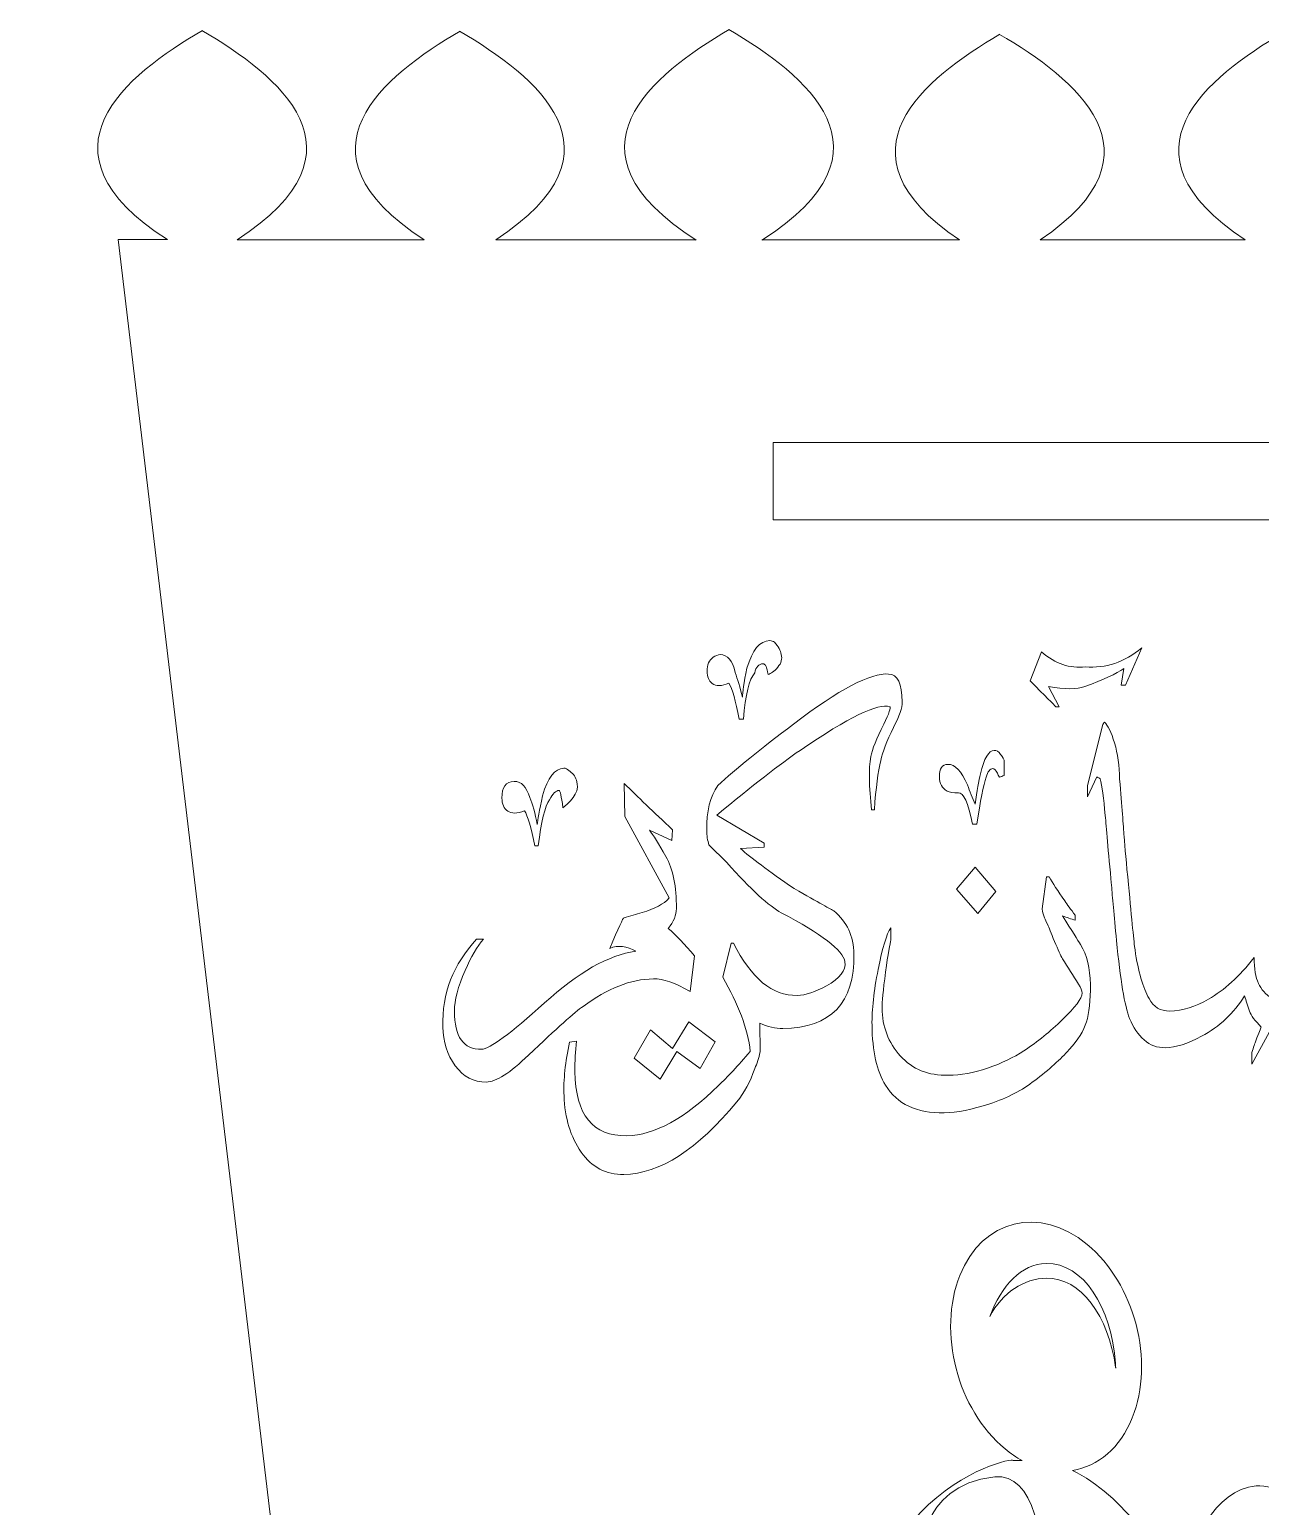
# Model space of a CAD drawing. Header units: millimetres. Extents: x -604 to -211, y 144 to 400.
# Drawn here: x -602.2 to -559.4, y 348.8 to 400.2 of the extents above; entities that cross this region are included whole.
import ezdxf

# ---------------------------------------------------------------- set-up
doc = ezdxf.new("R2010")
doc.units = ezdxf.units.MM
doc.header["$MEASUREMENT"] = 0
doc.layers.add('Layer 1', color=7, linetype='Continuous')

msp = doc.modelspace()

# ---------------------------------------------------------------- linework, layer by layer
at = {"layer": 'Layer 1', "color": 242, "lineweight": 20}
msp.add_lwpolyline([(-576.3369, 383.1125), (-558.8041, 383.1125), (-558.8041, 385.8125), (-576.3369, 385.8125), (-576.3369, 383.1125)], close=True, dxfattribs=at)
at = {"layer": 'Layer 1', "color": 242, "lineweight": 9}
for points in [[(-596.2093, 400.1574), (-598.8684, 398.5954), (-602.2249, 395.9595), (-597.428, 392.8718)], [(-596.223, 400.154), (-593.5647, 398.5925), (-590.2097, 395.9579), (-594.9997, 392.8714)], [(-587.2389, 400.1335), (-589.8916, 398.5753), (-593.2384, 395.9483), (-588.4921, 392.8702)], [(-587.2526, 400.1301), (-584.6006, 398.5723), (-581.2553, 395.9466), (-585.995, 392.8697)], [(-577.869, 400.1888), (-580.5409, 398.6193), (-583.917, 395.9656), (-579.0183, 392.8588)], [(-577.8828, 400.1854), (-575.2117, 398.6164), (-571.8371, 395.964), (-576.7288, 392.8584)], [(-568.4444, 400.0251), (-571.067, 398.4846), (-574.368, 395.8995), (-569.8566, 392.8667)], [(-568.4582, 400.0217), (-565.8364, 398.4817), (-562.5369, 395.8977), (-567.0417, 392.8661)], [(-558.5815, 400.0805), (-561.2205, 398.5303), (-564.5464, 395.9225), (-559.9077, 392.8649)]]:
    msp.add_open_spline(points, degree=3, dxfattribs=at)
at = {"layer": 'Layer 1', "color": 242, "lineweight": 20}
msp.add_open_spline([(-549.123, 282.3072), (-549.123, 282.3072), (-585.9542, 282.271), (-585.9542, 282.271), (-585.9542, 282.271), (-585.9542, 282.271), (-599.1367, 392.8721), (-599.1367, 392.8721), (-599.1367, 392.8721), (-599.1367, 392.8721), (-597.428, 392.8718), (-597.428, 392.8718)], degree=3, knots=[0, 0, 0, 0, 0.25, 0.25, 0.25, 0.25, 0.5, 0.5, 0.5, 0.5, 1, 1, 1, 1], dxfattribs=at)
for points in [[(-594.9997, 392.8714), (-594.9997, 392.8714), (-588.4921, 392.8702), (-588.4921, 392.8702)], [(-585.995, 392.8697), (-585.995, 392.8697), (-579.0334, 392.8683), (-579.0334, 392.8683)], [(-576.7138, 392.8679), (-576.7138, 392.8679), (-569.8566, 392.8667), (-569.8566, 392.8667)], [(-567.0417, 392.8661), (-567.0417, 392.8661), (-559.9077, 392.8649), (-559.9077, 392.8649)]]:
    msp.add_open_spline(points, degree=3, dxfattribs=at)
at = {"layer": 'Layer 1', "color": 242, "lineweight": 9}
for points, knots in [([(-576.0641, 378.429), (-576.0133, 378.2771), (-576.052, 378.1285), (-576.1799, 377.9832), (-576.1799, 377.9832), (-576.3078, 377.8377), (-576.4204, 377.7547), (-576.5175, 377.7339), (-576.5175, 377.7339), (-576.5534, 377.9814), (-576.612, 378.1044), (-576.6932, 378.103), (-576.6932, 378.103), (-576.8393, 378.1005), (-576.9353, 377.9937), (-576.9811, 377.783), (-576.9811, 377.783), (-577.1731, 377.5697), (-577.3038, 377.033), (-577.3733, 376.1729), (-577.3733, 376.1729), (-577.3733, 376.1729), (-577.5194, 376.1703), (-577.5194, 376.1703), (-577.5194, 376.1703), (-577.6421, 376.8171), (-577.7614, 377.2349), (-577.8777, 377.4238), (-577.8777, 377.4238), (-578.1362, 377.3239), (-578.331, 377.3205), (-578.4623, 377.4135), (-578.4623, 377.4135), (-578.5773, 377.5071), (-578.6361, 377.6492), (-578.6386, 377.8401), (-578.6386, 377.8401), (-578.6419, 378.069), (-578.571, 378.2325), (-578.4261, 378.3305), (-578.4261, 378.3305), (-578.3457, 378.3892), (-578.265, 378.4192), (-578.1837, 378.4206), (-578.1837, 378.4206), (-577.9238, 378.4252), (-577.7506, 378.2182), (-577.6636, 377.7998), (-577.6636, 377.7998), (-577.5793, 377.5722), (-577.4941, 377.2874), (-577.4081, 376.9453), (-577.4081, 376.9453), (-577.4103, 377.0979), (-577.3581, 377.4329), (-577.2515, 377.9501), (-577.2515, 377.9501), (-577.0652, 378.5833), (-576.8016, 378.9027), (-576.4605, 378.9088), (-576.4605, 378.9088), (-576.3955, 378.9099), (-576.3384, 378.8917), (-576.2893, 378.8545), (-576.2893, 378.8545), (-576.1573, 378.7041), (-576.0823, 378.5622), (-576.0641, 378.429)], [0, 0, 0, 0, 0.0555556, 0.0555556, 0.0555556, 0.0555556, 0.1111111, 0.1111111, 0.1111111, 0.1111111, 0.1666667, 0.1666667, 0.1666667, 0.1666667, 0.2222222, 0.2222222, 0.2222222, 0.2222222, 0.2777778, 0.2777778, 0.2777778, 0.2777778, 0.3333333, 0.3333333, 0.3333333, 0.3333333, 0.3888889, 0.3888889, 0.3888889, 0.3888889, 0.4444444, 0.4444444, 0.4444444, 0.4444444, 0.5, 0.5, 0.5, 0.5, 0.5555556, 0.5555556, 0.5555556, 0.5555556, 0.6111111, 0.6111111, 0.6111111, 0.6111111, 0.6666667, 0.6666667, 0.6666667, 0.6666667, 0.7222222, 0.7222222, 0.7222222, 0.7222222, 0.7777778, 0.7777778, 0.7777778, 0.7777778, 0.8333333, 0.8333333, 0.8333333, 0.8333333, 0.8888889, 0.8888889, 0.8888889, 0.8888889, 1, 1, 1, 1]), ([(-563.5106, 378.6613), (-563.5106, 378.6613), (-564.0776, 377.363), (-564.0776, 377.363), (-564.0776, 377.363), (-564.0776, 377.363), (-564.2237, 377.3604), (-564.2237, 377.3604), (-564.2237, 377.3604), (-564.2237, 377.3604), (-564.1342, 377.9346), (-564.1342, 377.9346), (-564.1342, 377.9346), (-564.3916, 377.7583), (-564.8435, 377.5501), (-565.49, 377.3098), (-565.49, 377.3098), (-565.7647, 377.2096), (-566.1871, 377.2117), (-566.7569, 377.3163), (-566.7569, 377.3163), (-566.7569, 377.3163), (-566.3819, 376.607), (-566.3819, 376.607), (-566.3819, 376.607), (-566.3819, 376.607), (-566.5036, 376.605), (-566.5036, 376.605), (-566.5036, 376.605), (-566.5696, 376.6801), (-566.866, 376.9803), (-567.393, 377.5056), (-567.393, 377.5056), (-567.393, 377.5056), (-566.9927, 378.5146), (-566.9927, 378.5146), (-566.9927, 378.5146), (-566.516, 378.103), (-566.0102, 377.9306), (-565.475, 377.9971), (-565.475, 377.9971), (-564.7595, 377.9332), (-564.1047, 378.1546), (-563.5106, 378.6613)], [0, 0, 0, 0, 0.0833333, 0.0833333, 0.0833333, 0.0833333, 0.1666667, 0.1666667, 0.1666667, 0.1666667, 0.25, 0.25, 0.25, 0.25, 0.3333333, 0.3333333, 0.3333333, 0.3333333, 0.4166667, 0.4166667, 0.4166667, 0.4166667, 0.5, 0.5, 0.5, 0.5, 0.5833333, 0.5833333, 0.5833333, 0.5833333, 0.6666667, 0.6666667, 0.6666667, 0.6666667, 0.75, 0.75, 0.75, 0.75, 0.8333333, 0.8333333, 0.8333333, 0.8333333, 1, 1, 1, 1]), ([(-571.8442, 376.7822), (-571.8413, 376.5722), (-571.9428, 376.2746), (-572.1487, 375.8893), (-572.1487, 375.8893), (-572.3858, 375.4079), (-572.5349, 375.0236), (-572.5958, 374.7362), (-572.5958, 374.7362), (-572.688, 374.3528), (-572.7614, 373.7789), (-572.816, 373.0145), (-572.816, 373.0145), (-572.816, 373.0145), (-572.9134, 373.0128), (-572.9134, 373.0128), (-572.9134, 373.0128), (-573.0057, 373.8319), (-573.0143, 374.4521), (-572.9389, 374.8733), (-572.9389, 374.8733), (-572.8935, 375.1223), (-572.7443, 375.4971), (-572.4912, 375.9978), (-572.4912, 375.9978), (-572.3016, 376.3829), (-572.2313, 376.5845), (-572.2802, 376.6027), (-572.2802, 376.6027), (-572.6721, 376.7486), (-573.7129, 376.2437), (-575.4025, 375.088), (-575.4025, 375.088), (-576.0946, 374.6179), (-577.0587, 373.8663), (-578.2953, 372.833), (-578.2953, 372.833), (-578.2953, 372.833), (-576.6496, 371.8597), (-576.6496, 371.8597), (-576.6496, 371.8597), (-576.6496, 371.8597), (-576.6476, 371.7166), (-576.6476, 371.7166), (-576.6476, 371.7166), (-576.6476, 371.7166), (-577.4754, 371.6735), (-577.4754, 371.6735), (-577.4754, 371.6735), (-577.1299, 371.355), (-576.5064, 370.8886), (-575.6046, 370.2745), (-575.6046, 370.2745), (-574.7534, 369.7931), (-574.295, 369.5338), (-574.2295, 369.4968), (-574.2295, 369.4968), (-573.7697, 369.1231), (-573.5354, 368.6213), (-573.5268, 367.9917), (-573.5268, 367.9917), (-573.5034, 366.2933), (-574.3282, 365.4295), (-576.0007, 365.4003), (-576.0007, 365.4003), (-576.2606, 365.3958), (-576.5294, 365.4578), (-576.8073, 365.5866), (-576.8073, 365.5866), (-576.8073, 365.5866), (-576.7935, 364.5848), (-576.7935, 364.5848), (-576.7935, 364.5848), (-576.8393, 364.374), (-576.9017, 364.182), (-576.9805, 364.0089), (-576.9805, 364.0089), (-577.1367, 363.548), (-577.3425, 363.1628), (-577.5982, 362.8529), (-577.5982, 362.8529), (-578.9722, 361.1874), (-580.2845, 360.3436), (-581.5349, 360.3219), (-581.5349, 360.3219), (-582.1519, 360.3111), (-582.6468, 360.5698), (-583.0194, 361.0977), (-583.0194, 361.0977), (-583.3921, 361.6257), (-583.592, 362.2807), (-583.6189, 363.0629), (-583.6189, 363.0629), (-583.6428, 363.6159), (-583.5782, 364.2374), (-583.4252, 364.9272), (-583.4252, 364.9272), (-583.4252, 364.9272), (-583.182, 364.9601), (-583.182, 364.9601), (-583.182, 364.9601), (-583.226, 364.6158), (-583.2455, 364.2623), (-583.2405, 363.8997), (-583.2405, 363.8997), (-583.22, 362.3922), (-582.6169, 361.6487), (-581.4315, 361.6693), (-581.4315, 361.6693), (-580.4734, 361.686), (-579.4094, 362.2677), (-578.2394, 363.4143), (-578.2394, 363.4143), (-577.9347, 363.7059), (-577.5666, 364.1037), (-577.135, 364.6075), (-577.135, 364.6075), (-577.2268, 365.3884), (-577.5473, 366.2514), (-578.0963, 367.1961), (-578.0963, 367.1961), (-578.0963, 367.1961), (-577.7957, 368.3752), (-577.7957, 368.3752), (-577.7957, 368.3752), (-577.7957, 368.3752), (-577.7226, 368.3765), (-577.7226, 368.3765), (-577.7226, 368.3765), (-577.1047, 367.1467), (-576.3656, 366.5391), (-575.5048, 366.5542), (-575.5048, 366.5542), (-575.2126, 366.5593), (-574.873, 366.6702), (-574.486, 366.8868), (-574.486, 366.8868), (-574.0186, 367.1431), (-573.8032, 367.4237), (-573.8398, 367.7285), (-573.8398, 367.7285), (-573.9104, 368.128), (-574.6491, 368.6974), (-576.0559, 369.4363), (-576.0559, 369.4363), (-576.4813, 369.658), (-577.1147, 370.2386), (-577.9558, 371.1783), (-577.9558, 371.1783), (-577.9558, 371.1783), (-578.5734, 371.7975), (-578.5734, 371.7975), (-578.5734, 371.7975), (-578.6242, 371.9492), (-578.6509, 372.1206), (-578.6536, 372.3114), (-578.6536, 372.3114), (-578.6624, 372.9603), (-578.5315, 373.4778), (-578.2608, 373.8643), (-578.2608, 373.8643), (-577.6513, 374.4285), (-576.7757, 375.1405), (-575.6344, 376.0003), (-575.6344, 376.0003), (-574.0428, 377.2113), (-572.9382, 377.7938), (-572.3204, 377.7472), (-572.3204, 377.7472), (-572.0115, 377.7335), (-571.8528, 377.4119), (-571.8442, 376.7822)], [0, 0, 0, 0, 0.0227273, 0.0227273, 0.0227273, 0.0227273, 0.0454545, 0.0454545, 0.0454545, 0.0454545, 0.0681818, 0.0681818, 0.0681818, 0.0681818, 0.0909091, 0.0909091, 0.0909091, 0.0909091, 0.1136364, 0.1136364, 0.1136364, 0.1136364, 0.1363636, 0.1363636, 0.1363636, 0.1363636, 0.1590909, 0.1590909, 0.1590909, 0.1590909, 0.1818182, 0.1818182, 0.1818182, 0.1818182, 0.2045455, 0.2045455, 0.2045455, 0.2045455, 0.2272727, 0.2272727, 0.2272727, 0.2272727, 0.25, 0.25, 0.25, 0.25, 0.2727273, 0.2727273, 0.2727273, 0.2727273, 0.2954545, 0.2954545, 0.2954545, 0.2954545, 0.3181818, 0.3181818, 0.3181818, 0.3181818, 0.3409091, 0.3409091, 0.3409091, 0.3409091, 0.3636364, 0.3636364, 0.3636364, 0.3636364, 0.3863636, 0.3863636, 0.3863636, 0.3863636, 0.4090909, 0.4090909, 0.4090909, 0.4090909, 0.4318182, 0.4318182, 0.4318182, 0.4318182, 0.4545455, 0.4545455, 0.4545455, 0.4545455, 0.4772727, 0.4772727, 0.4772727, 0.4772727, 0.5, 0.5, 0.5, 0.5, 0.5227273, 0.5227273, 0.5227273, 0.5227273, 0.5454545, 0.5454545, 0.5454545, 0.5454545, 0.5681818, 0.5681818, 0.5681818, 0.5681818, 0.5909091, 0.5909091, 0.5909091, 0.5909091, 0.6136364, 0.6136364, 0.6136364, 0.6136364, 0.6363636, 0.6363636, 0.6363636, 0.6363636, 0.6590909, 0.6590909, 0.6590909, 0.6590909, 0.6818182, 0.6818182, 0.6818182, 0.6818182, 0.7045455, 0.7045455, 0.7045455, 0.7045455, 0.7272727, 0.7272727, 0.7272727, 0.7272727, 0.75, 0.75, 0.75, 0.75, 0.7727273, 0.7727273, 0.7727273, 0.7727273, 0.7954545, 0.7954545, 0.7954545, 0.7954545, 0.8181818, 0.8181818, 0.8181818, 0.8181818, 0.8409091, 0.8409091, 0.8409091, 0.8409091, 0.8636364, 0.8636364, 0.8636364, 0.8636364, 0.8863636, 0.8863636, 0.8863636, 0.8863636, 0.9090909, 0.9090909, 0.9090909, 0.9090909, 0.9318182, 0.9318182, 0.9318182, 0.9318182, 0.9545455, 0.9545455, 0.9545455, 0.9545455, 1, 1, 1, 1]), ([(-557.319, 364.9864), (-557.319, 364.9864), (-558.2059, 364.9857), (-558.2059, 364.9857), (-558.2059, 364.9857), (-558.4622, 364.9813), (-558.6985, 365.0513), (-558.923, 365.1905), (-558.923, 365.1905), (-558.957, 365.2096), (-559.0037, 365.2434), (-559.0592, 365.2919), (-559.0592, 365.2919), (-559.0592, 365.2919), (-559.674, 364.1648), (-559.674, 364.1648), (-559.674, 364.1648), (-559.674, 364.1648), (-559.6796, 364.5698), (-559.6796, 364.5698), (-559.6796, 364.5698), (-559.6149, 364.7537), (-559.5664, 364.8928), (-559.538, 364.9773), (-559.538, 364.9773), (-559.4325, 365.2507), (-559.3716, 365.4049), (-559.347, 365.4449), (-559.347, 365.4449), (-559.5644, 365.6733), (-559.7015, 365.8585), (-559.758, 366.0007), (-559.758, 366.0007), (-559.8196, 366.2022), (-559.8767, 366.3791), (-559.9293, 366.5362), (-559.9293, 366.5362), (-560.3036, 365.9369), (-560.8016, 365.4738), (-561.4232, 365.1321), (-561.4232, 365.1321), (-561.9029, 364.8719), (-562.3257, 364.7409), (-562.687, 364.7346), (-562.687, 364.7346), (-562.9728, 364.7297), (-563.2219, 364.8192), (-563.4262, 365.0033), (-563.4262, 365.0033), (-563.6347, 365.1875), (-563.8021, 365.4413), (-563.9325, 365.7551), (-563.9325, 365.7551), (-564.1024, 366.1868), (-564.2535, 367.093), (-564.3858, 368.4687), (-564.3858, 368.4687), (-564.4736, 369.3612), (-564.5329, 370.0023), (-564.5591, 370.387), (-564.5591, 370.387), (-564.6769, 371.6148), (-564.7468, 372.4236), (-564.7773, 372.8181), (-564.7773, 372.8181), (-564.8361, 373.4246), (-564.8966, 373.8533), (-564.9547, 374.0993), (-564.9547, 374.0993), (-564.9717, 374.1188), (-564.9929, 374.1283), (-565.0139, 374.1279), (-565.0139, 374.1279), (-565.0308, 374.1276), (-565.0519, 374.142), (-565.0692, 374.1714), (-565.0692, 374.1714), (-565.0692, 374.1714), (-565.3915, 373.4693), (-565.3915, 373.4693), (-565.3915, 373.4693), (-565.3915, 373.4693), (-565.3967, 373.8496), (-565.3967, 373.8496), (-565.3967, 373.8496), (-565.3967, 373.8496), (-564.8707, 375.953), (-564.8707, 375.953), (-564.8707, 375.953), (-564.8627, 375.9828), (-564.8547, 376.0075), (-564.8423, 376.0275), (-564.8423, 376.0275), (-564.83, 376.0475), (-564.8176, 376.0625), (-564.8094, 376.0725), (-564.8094, 376.0725), (-564.686, 375.9661), (-564.5692, 375.726), (-564.4548, 375.3478), (-564.4548, 375.3478), (-564.3446, 374.9694), (-564.2841, 374.5456), (-564.2777, 374.0863), (-564.2777, 374.0863), (-564.2015, 373.1295), (-564.1463, 372.4637), (-564.1243, 372.0886), (-564.1243, 372.0886), (-564.0982, 371.7138), (-564.0442, 371.1565), (-563.9711, 370.412), (-563.9711, 370.412), (-563.8528, 369.1448), (-563.7794, 368.3855), (-563.7424, 368.144), (-563.7424, 368.144), (-563.6311, 367.3854), (-563.4679, 366.8201), (-563.2527, 366.4485), (-563.2527, 366.4485), (-563.0972, 366.1499), (-562.8599, 366.0059), (-562.5322, 366.0117), (-562.5322, 366.0117), (-562.0868, 366.0194), (-561.639, 366.1556), (-561.1802, 366.4254), (-561.1802, 366.4254), (-560.6424, 366.7362), (-560.1151, 367.2145), (-559.5987, 367.8706), (-559.5987, 367.8706), (-559.5935, 367.4853), (-559.5431, 367.185), (-559.4478, 366.9743), (-559.4478, 366.9743), (-559.3483, 366.7686), (-559.1986, 366.5884), (-558.9909, 366.4488), (-558.9909, 366.4488), (-558.5097, 367.2277), (-558.0247, 368.0164), (-557.5311, 368.8056), (-557.5311, 368.8056), (-557.014, 369.4122), (-556.5054, 369.7174), (-556.0053, 369.7262)], [0, 0, 0, 0, 0.0263158, 0.0263158, 0.0263158, 0.0263158, 0.0526316, 0.0526316, 0.0526316, 0.0526316, 0.0789474, 0.0789474, 0.0789474, 0.0789474, 0.1052632, 0.1052632, 0.1052632, 0.1052632, 0.1315789, 0.1315789, 0.1315789, 0.1315789, 0.1578947, 0.1578947, 0.1578947, 0.1578947, 0.1842105, 0.1842105, 0.1842105, 0.1842105, 0.2105263, 0.2105263, 0.2105263, 0.2105263, 0.2368421, 0.2368421, 0.2368421, 0.2368421, 0.2631579, 0.2631579, 0.2631579, 0.2631579, 0.2894737, 0.2894737, 0.2894737, 0.2894737, 0.3157895, 0.3157895, 0.3157895, 0.3157895, 0.3421053, 0.3421053, 0.3421053, 0.3421053, 0.3684211, 0.3684211, 0.3684211, 0.3684211, 0.3947368, 0.3947368, 0.3947368, 0.3947368, 0.4210526, 0.4210526, 0.4210526, 0.4210526, 0.4473684, 0.4473684, 0.4473684, 0.4473684, 0.4736842, 0.4736842, 0.4736842, 0.4736842, 0.5, 0.5, 0.5, 0.5, 0.5263158, 0.5263158, 0.5263158, 0.5263158, 0.5526316, 0.5526316, 0.5526316, 0.5526316, 0.5789474, 0.5789474, 0.5789474, 0.5789474, 0.6052632, 0.6052632, 0.6052632, 0.6052632, 0.6315789, 0.6315789, 0.6315789, 0.6315789, 0.6578947, 0.6578947, 0.6578947, 0.6578947, 0.6842105, 0.6842105, 0.6842105, 0.6842105, 0.7105263, 0.7105263, 0.7105263, 0.7105263, 0.7368421, 0.7368421, 0.7368421, 0.7368421, 0.7631579, 0.7631579, 0.7631579, 0.7631579, 0.7894737, 0.7894737, 0.7894737, 0.7894737, 0.8157895, 0.8157895, 0.8157895, 0.8157895, 0.8421053, 0.8421053, 0.8421053, 0.8421053, 0.8684211, 0.8684211, 0.8684211, 0.8684211, 0.8947368, 0.8947368, 0.8947368, 0.8947368, 0.9210526, 0.9210526, 0.9210526, 0.9210526, 0.9473684, 0.9473684, 0.9473684, 0.9473684, 1, 1, 1, 1]), ([(-568.3008, 374.2142), (-568.3552, 374.1935), (-568.4096, 374.1728), (-568.4598, 374.1522), (-568.4598, 374.1522), (-568.4898, 374.201), (-568.5157, 374.25), (-568.5331, 374.2941), (-568.5331, 374.2941), (-568.585, 374.4019), (-568.6404, 374.4553), (-568.695, 374.4542), (-568.695, 374.4542), (-568.7875, 374.4526), (-568.8617, 374.3526), (-568.9263, 374.159), (-568.9263, 374.159), (-569.019, 373.8756), (-569.1293, 373.3304), (-569.2484, 372.5184), (-569.2484, 372.5184), (-569.2484, 372.5184), (-569.3956, 372.5158), (-569.3956, 372.5158), (-569.3956, 372.5158), (-569.5531, 373.2737), (-569.7177, 373.6364), (-569.8897, 373.6086), (-569.8897, 373.6086), (-570.0619, 373.6056), (-570.1967, 373.623), (-570.2855, 373.6708), (-570.2855, 373.6708), (-570.4593, 373.7666), (-570.5498, 373.933), (-570.5531, 374.1749), (-570.5531, 374.1749), (-570.557, 374.4515), (-570.458, 374.5964), (-570.2605, 374.5998), (-570.2605, 374.5998), (-570.0084, 374.6043), (-569.7781, 374.3663), (-569.5741, 373.8858), (-569.5741, 373.8858), (-569.4911, 373.6551), (-569.3996, 373.4295), (-569.3084, 373.2088), (-569.3084, 373.2088), (-569.2475, 373.6742), (-569.1851, 374.0307), (-569.1255, 374.2689), (-569.1255, 374.2689), (-568.9941, 374.8145), (-568.8339, 375.084), (-568.6449, 375.0874), (-568.6449, 375.0874), (-568.5693, 375.0887), (-568.4971, 375.0455), (-568.4203, 374.948), (-568.4203, 374.948), (-568.386, 374.9092), (-568.3432, 374.8457), (-568.2956, 374.7477), (-568.2956, 374.7477), (-568.2956, 374.7477), (-568.3008, 374.2142), (-568.3008, 374.2142)], [0, 0, 0, 0, 0.0555556, 0.0555556, 0.0555556, 0.0555556, 0.1111111, 0.1111111, 0.1111111, 0.1111111, 0.1666667, 0.1666667, 0.1666667, 0.1666667, 0.2222222, 0.2222222, 0.2222222, 0.2222222, 0.2777778, 0.2777778, 0.2777778, 0.2777778, 0.3333333, 0.3333333, 0.3333333, 0.3333333, 0.3888889, 0.3888889, 0.3888889, 0.3888889, 0.4444444, 0.4444444, 0.4444444, 0.4444444, 0.5, 0.5, 0.5, 0.5, 0.5555556, 0.5555556, 0.5555556, 0.5555556, 0.6111111, 0.6111111, 0.6111111, 0.6111111, 0.6666667, 0.6666667, 0.6666667, 0.6666667, 0.7222222, 0.7222222, 0.7222222, 0.7222222, 0.7777778, 0.7777778, 0.7777778, 0.7777778, 0.8333333, 0.8333333, 0.8333333, 0.8333333, 0.8888889, 0.8888889, 0.8888889, 0.8888889, 1, 1, 1, 1]), ([(-583.1836, 374.0452), (-583.0817, 373.7225), (-583.2398, 373.4048), (-583.6579, 373.092), (-583.6579, 373.092), (-583.7121, 373.492), (-583.7554, 373.6917), (-583.7879, 373.6911), (-583.7879, 373.6911), (-583.9016, 373.6891), (-584.0138, 373.5821), (-584.1245, 373.3702), (-584.1245, 373.3702), (-584.2839, 373.1384), (-584.4145, 372.6017), (-584.5167, 371.7601), (-584.5167, 371.7601), (-584.5167, 371.7601), (-584.6385, 371.7579), (-584.6385, 371.7579), (-584.6385, 371.7579), (-584.7611, 372.4048), (-584.8803, 372.8131), (-584.9964, 372.9828), (-584.9964, 372.9828), (-585.2549, 372.8829), (-585.4498, 372.8795), (-585.5809, 372.9726), (-585.5809, 372.9726), (-585.7121, 373.0658), (-585.7793, 373.2173), (-585.7821, 373.4273), (-585.7821, 373.4273), (-585.7873, 373.8089), (-585.6438, 374.0022), (-585.3516, 374.0074), (-585.3516, 374.0074), (-585.108, 374.0117), (-584.9267, 373.8238), (-584.8078, 373.4442), (-584.8078, 373.4442), (-584.7073, 373.2169), (-584.6217, 372.9035), (-584.5512, 372.5038), (-584.5512, 372.5038), (-584.5371, 372.6568), (-584.4768, 372.9918), (-584.3702, 373.5091), (-584.3702, 373.5091), (-584.1838, 374.1423), (-583.9365, 374.4615), (-583.6279, 374.4669), (-583.6279, 374.4669), (-583.5629, 374.4681), (-583.5058, 374.4404), (-583.4562, 374.3841), (-583.4562, 374.3841), (-583.3254, 374.3099), (-583.2345, 374.197), (-583.1836, 374.0452)], [0, 0, 0, 0, 0.0625, 0.0625, 0.0625, 0.0625, 0.125, 0.125, 0.125, 0.125, 0.1875, 0.1875, 0.1875, 0.1875, 0.25, 0.25, 0.25, 0.25, 0.3125, 0.3125, 0.3125, 0.3125, 0.375, 0.375, 0.375, 0.375, 0.4375, 0.4375, 0.4375, 0.4375, 0.5, 0.5, 0.5, 0.5, 0.5625, 0.5625, 0.5625, 0.5625, 0.625, 0.625, 0.625, 0.625, 0.6875, 0.6875, 0.6875, 0.6875, 0.75, 0.75, 0.75, 0.75, 0.8125, 0.8125, 0.8125, 0.8125, 0.875, 0.875, 0.875, 0.875, 1, 1, 1, 1]), ([(-579.0759, 367.93), (-579.0759, 367.93), (-579.2295, 366.6961), (-579.2295, 366.6961), (-579.2295, 366.6961), (-579.7535, 366.9925), (-580.1777, 367.1377), (-580.5025, 367.132), (-580.5025, 367.132), (-581.2981, 367.1181), (-582.1141, 366.7985), (-582.9502, 366.1731), (-582.9502, 366.1731), (-583.2398, 365.9771), (-583.8737, 365.4126), (-584.8518, 364.4793), (-584.8518, 364.4793), (-585.4928, 363.8573), (-585.9839, 363.5433), (-586.325, 363.5375), (-586.325, 363.5375), (-586.7634, 363.5298), (-587.1233, 363.7192), (-587.4048, 364.1055), (-587.4048, 364.1055), (-587.6862, 364.492), (-587.8305, 364.9428), (-587.8374, 365.4579), (-587.8374, 365.4579), (-587.8697, 366.6218), (-587.4776, 367.6402), (-586.6611, 368.5135), (-586.6611, 368.5135), (-586.6611, 368.5135), (-586.4175, 368.5178), (-586.4175, 368.5178), (-586.4175, 368.5178), (-586.6415, 368.2656), (-586.8557, 367.8992), (-587.0603, 367.4185), (-587.0603, 367.4185), (-587.3125, 366.8606), (-587.4361, 366.3908), (-587.4308, 366.0091), (-587.4308, 366.0091), (-587.4348, 365.1119), (-587.1201, 364.6689), (-586.4867, 364.6799), (-586.4867, 364.6799), (-586.2108, 364.6848), (-585.4831, 365.2222), (-584.304, 366.2926), (-584.304, 366.2926), (-583.1248, 367.3631), (-582.065, 367.9637), (-581.1248, 368.0947), (-581.1248, 368.0947), (-581.4359, 368.2801), (-581.7368, 368.313), (-582.0275, 368.1934), (-582.0275, 368.1934), (-581.7287, 368.9049), (-581.5631, 369.2609), (-581.5306, 369.2614), (-581.5306, 369.2614), (-581.3203, 369.3224), (-581.11, 369.3833), (-580.8996, 369.4442), (-580.8996, 369.4442), (-580.4627, 369.5663), (-580.1483, 369.7341), (-579.9563, 369.9474), (-579.9563, 369.9474), (-579.9563, 369.9474), (-581.5058, 372.7835), (-581.5058, 372.7835), (-581.5058, 372.7835), (-581.5058, 372.7835), (-581.5214, 373.9285), (-581.5214, 373.9285), (-581.5214, 373.9285), (-581.0605, 373.4785), (-580.5009, 372.9442), (-579.8427, 372.3258), (-579.8427, 372.3258), (-579.8427, 372.3258), (-579.862, 371.9532), (-579.862, 371.9532), (-579.862, 371.9532), (-579.862, 371.9532), (-580.6465, 372.3117), (-580.6465, 372.3117), (-580.6465, 372.3117), (-580.5143, 372.1423), (-580.3233, 371.8354), (-580.0735, 371.3912), (-580.0735, 371.3912), (-579.8239, 370.947), (-579.7019, 370.3432), (-579.7077, 369.5795), (-579.7077, 369.5795), (-579.7045, 369.3506), (-579.7989, 369.1199), (-579.9906, 368.8874), (-579.9906, 368.8874), (-579.7277, 368.663), (-579.4228, 368.3438), (-579.0759, 367.93)], [0, 0, 0, 0, 0.0357143, 0.0357143, 0.0357143, 0.0357143, 0.0714286, 0.0714286, 0.0714286, 0.0714286, 0.1071429, 0.1071429, 0.1071429, 0.1071429, 0.1428571, 0.1428571, 0.1428571, 0.1428571, 0.1785714, 0.1785714, 0.1785714, 0.1785714, 0.2142857, 0.2142857, 0.2142857, 0.2142857, 0.25, 0.25, 0.25, 0.25, 0.2857143, 0.2857143, 0.2857143, 0.2857143, 0.3214286, 0.3214286, 0.3214286, 0.3214286, 0.3571429, 0.3571429, 0.3571429, 0.3571429, 0.3928571, 0.3928571, 0.3928571, 0.3928571, 0.4285714, 0.4285714, 0.4285714, 0.4285714, 0.4642857, 0.4642857, 0.4642857, 0.4642857, 0.5, 0.5, 0.5, 0.5, 0.5357143, 0.5357143, 0.5357143, 0.5357143, 0.5714286, 0.5714286, 0.5714286, 0.5714286, 0.6071429, 0.6071429, 0.6071429, 0.6071429, 0.6428571, 0.6428571, 0.6428571, 0.6428571, 0.6785714, 0.6785714, 0.6785714, 0.6785714, 0.7142857, 0.7142857, 0.7142857, 0.7142857, 0.75, 0.75, 0.75, 0.75, 0.7857143, 0.7857143, 0.7857143, 0.7857143, 0.8214286, 0.8214286, 0.8214286, 0.8214286, 0.8571429, 0.8571429, 0.8571429, 0.8571429, 0.8928571, 0.8928571, 0.8928571, 0.8928571, 0.9285714, 0.9285714, 0.9285714, 0.9285714, 1, 1, 1, 1]), ([(-568.5848, 370.1737), (-568.5848, 370.1737), (-569.2173, 369.412), (-569.2173, 369.412), (-569.2173, 369.412), (-569.2173, 369.412), (-569.9518, 370.2537), (-569.9518, 370.2537), (-569.9518, 370.2537), (-569.9518, 370.2537), (-569.3107, 371.0155), (-569.3107, 371.0155), (-569.3107, 371.0155), (-569.3107, 371.0155), (-568.5848, 370.1737), (-568.5848, 370.1737)], [0, 0, 0, 0, 0.2, 0.2, 0.2, 0.2, 0.4, 0.4, 0.4, 0.4, 0.6, 0.6, 0.6, 0.6, 1, 1, 1, 1]), ([(-565.298, 366.9405), (-565.2903, 366.3775), (-565.3347, 365.942), (-565.4356, 365.6341), (-565.4356, 365.6341), (-565.5321, 365.3212), (-565.7295, 365.0017), (-566.0317, 364.6704), (-566.0317, 364.6704), (-566.3298, 364.3343), (-566.7326, 363.9766), (-567.2358, 363.5925), (-567.2358, 363.5925), (-567.6641, 363.254), (-568.1858, 362.9881), (-568.8009, 362.7798), (-568.8009, 362.7798), (-569.4116, 362.5765), (-569.9398, 362.4734), (-570.3853, 362.4657), (-570.3853, 362.4657), (-571.3433, 362.4489), (-572.0244, 362.7681), (-572.4284, 363.4278), (-572.4284, 363.4278), (-572.7293, 363.9165), (-572.886, 364.6102), (-572.8984, 365.5187), (-572.8984, 365.5187), (-572.9058, 366.0569), (-572.8349, 366.7052), (-572.6854, 367.4536), (-572.6854, 367.4536), (-572.5359, 368.2022), (-572.3912, 368.6887), (-572.2431, 368.9135), (-572.2431, 368.9135), (-572.2431, 368.9135), (-572.2371, 368.4789), (-572.2371, 368.4789), (-572.2371, 368.4789), (-572.2778, 368.3745), (-572.3397, 368.003), (-572.4278, 367.3643), (-572.4278, 367.3643), (-572.5115, 366.7257), (-572.552, 366.31), (-572.5494, 366.1175), (-572.5494, 366.1175), (-572.5406, 365.4707), (-572.3312, 364.9162), (-571.9129, 364.4493), (-571.9129, 364.4493), (-571.4946, 363.9824), (-570.9409, 363.76), (-570.2392, 363.7721), (-570.2392, 363.7721), (-569.8148, 363.7796), (-569.3578, 363.8616), (-568.8725, 364.0231), (-568.8725, 364.0231), (-568.3873, 364.1898), (-567.9655, 364.3897), (-567.6073, 364.6281), (-567.6073, 364.6281), (-567.1326, 364.9426), (-566.6918, 365.3009), (-566.2771, 365.7034), (-566.2771, 365.7034), (-565.8166, 366.146), (-565.5854, 366.4563), (-565.5878, 366.6292), (-565.5878, 366.6292), (-565.589, 366.718), (-565.6282, 366.8211), (-565.7056, 366.9481), (-565.7056, 366.9481), (-565.8987, 367.241), (-566.0879, 367.5391), (-566.2683, 367.8322), (-566.2683, 367.8322), (-566.3287, 367.94), (-566.4198, 368.1409), (-566.5415, 368.435), (-566.5415, 368.435), (-566.6674, 368.7342), (-566.7457, 368.9254), (-566.7805, 369.0088), (-566.7805, 369.0088), (-566.8367, 369.1263), (-566.8757, 369.2046), (-566.8931, 369.2537), (-566.8931, 369.2537), (-566.9363, 369.3418), (-566.963, 369.4451), (-566.9732, 369.5734), (-566.9732, 369.5734), (-566.9732, 369.5734), (-566.8287, 370.6872), (-566.8287, 370.6872), (-566.8287, 370.6872), (-566.8287, 370.6872), (-566.7278, 370.689), (-566.7278, 370.689), (-566.7278, 370.689), (-566.6113, 370.4687), (-566.431, 370.1904), (-566.1867, 369.8439), (-566.1867, 369.8439), (-566.1051, 369.7219), (-565.9809, 369.5561), (-565.8226, 369.3464), (-565.8226, 369.3464), (-565.8226, 369.3464), (-565.8203, 369.1737), (-565.8203, 369.1737), (-565.8203, 369.1737), (-565.9679, 369.2155), (-566.1157, 369.2672), (-566.2678, 369.3239), (-566.2678, 369.3239), (-565.9371, 368.8062), (-565.7308, 368.4739), (-565.6363, 368.3224), (-565.6363, 368.3224), (-565.417, 367.9606), (-565.3056, 367.4985), (-565.298, 366.9405)], [0, 0, 0, 0, 0.030303, 0.030303, 0.030303, 0.030303, 0.0606061, 0.0606061, 0.0606061, 0.0606061, 0.0909091, 0.0909091, 0.0909091, 0.0909091, 0.1212121, 0.1212121, 0.1212121, 0.1212121, 0.1515152, 0.1515152, 0.1515152, 0.1515152, 0.1818182, 0.1818182, 0.1818182, 0.1818182, 0.2121212, 0.2121212, 0.2121212, 0.2121212, 0.2424242, 0.2424242, 0.2424242, 0.2424242, 0.2727273, 0.2727273, 0.2727273, 0.2727273, 0.3030303, 0.3030303, 0.3030303, 0.3030303, 0.3333333, 0.3333333, 0.3333333, 0.3333333, 0.3636364, 0.3636364, 0.3636364, 0.3636364, 0.3939394, 0.3939394, 0.3939394, 0.3939394, 0.4242424, 0.4242424, 0.4242424, 0.4242424, 0.4545455, 0.4545455, 0.4545455, 0.4545455, 0.4848485, 0.4848485, 0.4848485, 0.4848485, 0.5151515, 0.5151515, 0.5151515, 0.5151515, 0.5454545, 0.5454545, 0.5454545, 0.5454545, 0.5757576, 0.5757576, 0.5757576, 0.5757576, 0.6060606, 0.6060606, 0.6060606, 0.6060606, 0.6363636, 0.6363636, 0.6363636, 0.6363636, 0.6666667, 0.6666667, 0.6666667, 0.6666667, 0.6969697, 0.6969697, 0.6969697, 0.6969697, 0.7272727, 0.7272727, 0.7272727, 0.7272727, 0.7575758, 0.7575758, 0.7575758, 0.7575758, 0.7878788, 0.7878788, 0.7878788, 0.7878788, 0.8181818, 0.8181818, 0.8181818, 0.8181818, 0.8484848, 0.8484848, 0.8484848, 0.8484848, 0.8787879, 0.8787879, 0.8787879, 0.8787879, 0.9090909, 0.9090909, 0.9090909, 0.9090909, 0.9393939, 0.9393939, 0.9393939, 0.9393939, 1, 1, 1, 1]), ([(-578.36, 364.935), (-578.36, 364.935), (-578.8833, 364.0096), (-578.8833, 364.0096), (-578.8833, 364.0096), (-578.8833, 364.0096), (-579.6953, 364.5968), (-579.6953, 364.5968), (-579.6953, 364.5968), (-579.6953, 364.5968), (-580.267, 363.642), (-580.267, 363.642), (-580.267, 363.642), (-580.267, 363.642), (-581.1784, 364.3705), (-581.1784, 364.3705), (-581.1784, 364.3705), (-581.1784, 364.3705), (-580.6071, 365.354), (-580.6071, 365.354), (-580.6071, 365.354), (-580.6071, 365.354), (-579.8432, 364.7086), (-579.8432, 364.7086), (-579.8432, 364.7086), (-579.8432, 364.7086), (-579.271, 365.6349), (-579.271, 365.6349), (-579.271, 365.6349), (-579.271, 365.6349), (-578.36, 364.935), (-578.36, 364.935)], [0, 0, 0, 0, 0.1111111, 0.1111111, 0.1111111, 0.1111111, 0.2222222, 0.2222222, 0.2222222, 0.2222222, 0.3333333, 0.3333333, 0.3333333, 0.3333333, 0.4444444, 0.4444444, 0.4444444, 0.4444444, 0.5555556, 0.5555556, 0.5555556, 0.5555556, 0.6666667, 0.6666667, 0.6666667, 0.6666667, 0.7777778, 0.7777778, 0.7777778, 0.7777778, 1, 1, 1, 1]), ([(-566.8296, 357.2183), (-565.5388, 357.2405), (-564.5661, 355.7086), (-564.423, 353.7375), (-564.423, 353.7375), (-564.4131, 353.6006), (-564.4088, 353.5315), (-564.4196, 353.6098), (-564.4196, 353.6098), (-564.6648, 355.3932), (-565.6273, 356.7283), (-566.8334, 356.7075), (-566.8334, 356.7075), (-567.5948, 356.6944), (-568.36, 356.2237), (-568.7982, 355.3691), (-568.7982, 355.3691), (-568.3807, 356.4665), (-567.7129, 357.2031), (-566.8296, 357.2183)], [0, 0, 0, 0, 0.1666667, 0.1666667, 0.1666667, 0.1666667, 0.3333333, 0.3333333, 0.3333333, 0.3333333, 0.5, 0.5, 0.5, 0.5, 0.6666667, 0.6666667, 0.6666667, 0.6666667, 1, 1, 1, 1])]:
    msp.add_open_spline(points, degree=3, knots=knots, dxfattribs=at)
at = {"layer": 'Layer 1', "color": 177, "lineweight": 9}
for points, knots in [([(-569.8383, 356.8016), (-569.0492, 358.7685), (-567.0664, 359.2538), (-565.4094, 357.8855), (-565.4094, 357.8855), (-563.7524, 356.5172), (-563.0487, 353.8134), (-563.8378, 351.8465), (-563.8378, 351.8465), (-564.2625, 350.7875), (-565.0335, 350.1582), (-565.9132, 350.0164), (-565.9132, 350.0164), (-564.1845, 349.1442), (-562.663, 347.0777), (-562.0889, 345.3384), (-562.0889, 345.3384), (-561.9279, 347.2782), (-561.1726, 349.0701), (-559.7901, 349.4312), (-559.7901, 349.4312), (-558.4075, 349.7922), (-556.6928, 348.004), (-556.3467, 345.3362), (-556.3467, 345.3362), (-556.0006, 342.6683), (-557.2347, 340.11), (-558.5368, 339.7699), (-558.5368, 339.7699), (-559.8389, 339.4298), (-560.6984, 340.0447), (-561.3724, 341.3758), (-561.3724, 341.3758), (-561.3693, 341.2871), (-561.3657, 341.2106), (-561.3656, 341.1149), (-561.3656, 341.1149), (-561.4317, 338.871), (-562.229, 336.6942), (-563.8973, 335.2976), (-563.8973, 335.2976), (-564.4025, 334.8747), (-563.5758, 334.3854), (-562.4789, 333.2151), (-562.4789, 333.2151), (-561.5638, 332.2388), (-560.4533, 330.7019), (-559.8767, 329.2377), (-559.8767, 329.2377), (-558.6087, 326.0184), (-562.3708, 325.2846), (-562.7295, 325.1307), (-562.7295, 325.1307), (-563.0881, 324.9769), (-562.7378, 324.1839), (-562.4542, 324.3022), (-562.4542, 324.3022), (-562.1706, 324.4206), (-561.5199, 324.3022), (-561.3865, 322.3848), (-561.3865, 322.3848), (-561.253, 320.4674), (-562.4625, 319.4496), (-562.646, 319.2957), (-562.646, 319.2957), (-562.8295, 319.1418), (-562.5543, 318.8341), (-562.5543, 318.8341), (-562.5543, 318.8341), (-561.57, 316.7747), (-563.7388, 315.6266), (-563.7388, 315.6266), (-563.7388, 315.6266), (-563.7388, 315.6266), (-562.4542, 313.0109), (-562.4542, 313.0109), (-562.4542, 313.0109), (-560.8943, 313.1766), (-560.4772, 311.3657), (-560.4772, 311.3657), (-560.4772, 311.3657), (-560.2603, 311.0698), (-558.7255, 310.2058), (-558.1583, 309.9691), (-558.1583, 309.9691), (-557.591, 309.7324), (-552.486, 307.0339), (-552.119, 304.0039), (-552.119, 304.0039), (-551.752, 300.974), (-553.7206, 298.9382), (-554.0542, 298.6068), (-554.0542, 298.6068), (-554.3879, 298.2754), (-557.8746, 295.5858), (-562.0287, 298.2844), (-562.0287, 298.2844), (-566.1828, 300.9829), (-565.8658, 303.8145), (-565.8658, 303.8145), (-565.8658, 303.8145), (-569.8698, 296.0503), (-575.6087, 298.7962), (-575.6087, 298.7962), (-575.6087, 298.7962), (-575.6087, 298.7962), (-579.7795, 300.5005), (-579.5293, 304.359), (-579.5293, 304.359), (-579.279, 308.2174), (-576.7098, 309.472), (-574.3241, 309.543), (-574.3241, 309.543), (-571.9385, 309.614), (-571.1544, 310.6082), (-571.1544, 310.6082), (-571.1544, 310.6082), (-571.0543, 312.3362), (-570.12, 312.4072), (-570.12, 312.4072), (-570.12, 312.4072), (-573.2564, 319.3193), (-573.5067, 321.0355), (-573.5067, 321.0355), (-573.5067, 321.0355), (-573.5901, 320.8224), (-575.5587, 319.0589), (-576.3845, 321.6154), (-576.3845, 321.6154), (-577.2103, 324.1719), (-576.0675, 325.1543), (-576.0675, 325.1543), (-576.0675, 325.1543), (-576.1593, 325.7342), (-575.9841, 326.2668), (-575.9841, 326.2668), (-575.9841, 326.2668), (-576.5764, 326.9888), (-576.1509, 327.9475), (-576.1509, 327.9475), (-576.1509, 327.9475), (-576.1509, 327.9475), (-576.9256, 329.18), (-576.9123, 330.2452), (-576.9123, 330.2452), (-576.9082, 330.572), (-576.9494, 331.5068), (-576.2142, 332.1217), (-576.2142, 332.1217), (-574.9997, 333.1373), (-572.806, 333.605), (-572.806, 333.605), (-572.806, 333.605), (-574.6328, 335.3922), (-574.6161, 336.7888), (-574.6161, 336.7888), (-574.6161, 336.7888), (-575.7422, 338.576), (-576.0008, 340.6828), (-575.0916, 341.1444), (-575.0916, 341.1444), (-574.1823, 341.606), (-573.6777, 339.298), (-573.6777, 339.298), (-573.6777, 339.298), (-573.6777, 339.298), (-572.8945, 339.3343), (-572.8945, 339.3343), (-572.8945, 339.3343), (-574.9965, 349.0396), (-567.938, 350.5179), (-567.9887, 350.3644), (-567.9887, 350.3644), (-567.8804, 350.3637), (-567.7738, 350.3606), (-567.6688, 350.3553), (-567.6688, 350.3553), (-567.8709, 350.4658), (-568.0711, 350.6011), (-568.2666, 350.7626), (-568.2666, 350.7626), (-569.9236, 352.1309), (-570.6273, 354.8347), (-569.8383, 356.8016)], [0, 0, 0, 0, 0.0212766, 0.0212766, 0.0212766, 0.0212766, 0.0425532, 0.0425532, 0.0425532, 0.0425532, 0.0638298, 0.0638298, 0.0638298, 0.0638298, 0.0851064, 0.0851064, 0.0851064, 0.0851064, 0.106383, 0.106383, 0.106383, 0.106383, 0.1276596, 0.1276596, 0.1276596, 0.1276596, 0.1489362, 0.1489362, 0.1489362, 0.1489362, 0.1702128, 0.1702128, 0.1702128, 0.1702128, 0.1914894, 0.1914894, 0.1914894, 0.1914894, 0.212766, 0.212766, 0.212766, 0.212766, 0.2340426, 0.2340426, 0.2340426, 0.2340426, 0.2553191, 0.2553191, 0.2553191, 0.2553191, 0.2765957, 0.2765957, 0.2765957, 0.2765957, 0.2978723, 0.2978723, 0.2978723, 0.2978723, 0.3191489, 0.3191489, 0.3191489, 0.3191489, 0.3404255, 0.3404255, 0.3404255, 0.3404255, 0.3617021, 0.3617021, 0.3617021, 0.3617021, 0.3829787, 0.3829787, 0.3829787, 0.3829787, 0.4042553, 0.4042553, 0.4042553, 0.4042553, 0.4255319, 0.4255319, 0.4255319, 0.4255319, 0.4468085, 0.4468085, 0.4468085, 0.4468085, 0.4680851, 0.4680851, 0.4680851, 0.4680851, 0.4893617, 0.4893617, 0.4893617, 0.4893617, 0.5106383, 0.5106383, 0.5106383, 0.5106383, 0.5319149, 0.5319149, 0.5319149, 0.5319149, 0.5531915, 0.5531915, 0.5531915, 0.5531915, 0.5744681, 0.5744681, 0.5744681, 0.5744681, 0.5957447, 0.5957447, 0.5957447, 0.5957447, 0.6170213, 0.6170213, 0.6170213, 0.6170213, 0.6382979, 0.6382979, 0.6382979, 0.6382979, 0.6595745, 0.6595745, 0.6595745, 0.6595745, 0.6808511, 0.6808511, 0.6808511, 0.6808511, 0.7021277, 0.7021277, 0.7021277, 0.7021277, 0.7234043, 0.7234043, 0.7234043, 0.7234043, 0.7446809, 0.7446809, 0.7446809, 0.7446809, 0.7659574, 0.7659574, 0.7659574, 0.7659574, 0.787234, 0.787234, 0.787234, 0.787234, 0.8085106, 0.8085106, 0.8085106, 0.8085106, 0.8297872, 0.8297872, 0.8297872, 0.8297872, 0.8510638, 0.8510638, 0.8510638, 0.8510638, 0.8723404, 0.8723404, 0.8723404, 0.8723404, 0.893617, 0.893617, 0.893617, 0.893617, 0.9148936, 0.9148936, 0.9148936, 0.9148936, 0.9361702, 0.9361702, 0.9361702, 0.9361702, 0.9574468, 0.9574468, 0.9574468, 0.9574468, 1, 1, 1, 1]), ([(-563.9134, 335.4547), (-563.9134, 335.4547), (-561.0857, 337.9047), (-562.8207, 341.1714), (-562.8207, 341.1714), (-564.5557, 344.438), (-567.1583, 340.6979), (-567.1583, 340.6979), (-567.1583, 340.6979), (-567.1583, 340.6979), (-565.8904, 350.0718), (-568.6264, 349.7878), (-568.6264, 349.7878), (-571.3624, 349.5037), (-571.1956, 346.8525), (-571.1956, 346.8525), (-571.1956, 346.8525), (-571.1956, 346.8525), (-571.1874, 347.9538), (-571.5459, 347.8231), (-571.5459, 347.8231), (-571.9045, 347.6924), (-574.2819, 343.4438), (-572.5636, 339.3013), (-572.5636, 339.3013), (-572.5636, 339.3013), (-573.356, 343.0059), (-572.672, 343.503), (-572.672, 343.503), (-571.988, 344.0001), (-571.9046, 341.4436), (-571.7711, 338.8634), (-571.7711, 338.8634), (-571.7711, 338.8634), (-571.1372, 338.0586), (-571.1372, 338.0586), (-571.1372, 338.0586), (-571.1372, 338.0586), (-572.7555, 339.2422), (-573.5396, 338.9581), (-573.5396, 338.9581), (-573.5396, 338.9581), (-572.8222, 336.5436), (-574.4071, 336.6383), (-574.4071, 336.6383), (-574.4071, 336.6383), (-573.5433, 333.6341), (-571.2327, 333.3382), (-571.2327, 333.3382), (-568.9221, 333.0423), (-566.1823, 333.3716), (-565.9488, 338.7214), (-565.9488, 338.7214), (-565.9488, 338.7214), (-566.2824, 338.5793), (-566.3825, 338.3545), (-566.3825, 338.3545), (-566.3825, 338.3545), (-566.0739, 339.9878), (-564.5974, 339.183), (-564.5974, 339.183), (-564.5974, 339.183), (-565.077, 339.116), (-565.077, 339.116), (-565.077, 339.116), (-565.134, 339.1081), (-565.3464, 339.0304), (-565.2444, 338.3862), (-565.2444, 338.3862), (-565.1424, 337.742), (-563.2044, 332.2117), (-567.5336, 333.7503), (-567.5336, 333.7503), (-567.5336, 333.7503), (-567.884, 333.4544), (-567.884, 333.4544), (-567.884, 333.4544), (-567.884, 333.4544), (-564.0636, 331.4897), (-564.1136, 335.3245), (-564.1136, 335.3245), (-564.1136, 335.3245), (-563.7466, 337.4549), (-563.9134, 335.4547)], [0, 0, 0, 0, 0.0454545, 0.0454545, 0.0454545, 0.0454545, 0.0909091, 0.0909091, 0.0909091, 0.0909091, 0.1363636, 0.1363636, 0.1363636, 0.1363636, 0.1818182, 0.1818182, 0.1818182, 0.1818182, 0.2272727, 0.2272727, 0.2272727, 0.2272727, 0.2727273, 0.2727273, 0.2727273, 0.2727273, 0.3181818, 0.3181818, 0.3181818, 0.3181818, 0.3636364, 0.3636364, 0.3636364, 0.3636364, 0.4090909, 0.4090909, 0.4090909, 0.4090909, 0.4545455, 0.4545455, 0.4545455, 0.4545455, 0.5, 0.5, 0.5, 0.5, 0.5454545, 0.5454545, 0.5454545, 0.5454545, 0.5909091, 0.5909091, 0.5909091, 0.5909091, 0.6363636, 0.6363636, 0.6363636, 0.6363636, 0.6818182, 0.6818182, 0.6818182, 0.6818182, 0.7272727, 0.7272727, 0.7272727, 0.7272727, 0.7727273, 0.7727273, 0.7727273, 0.7727273, 0.8181818, 0.8181818, 0.8181818, 0.8181818, 0.8636364, 0.8636364, 0.8636364, 0.8636364, 0.9090909, 0.9090909, 0.9090909, 0.9090909, 1, 1, 1, 1])]:
    msp.add_open_spline(points, degree=3, knots=knots, dxfattribs=at)

doc.saveas('drawing.dxf')
